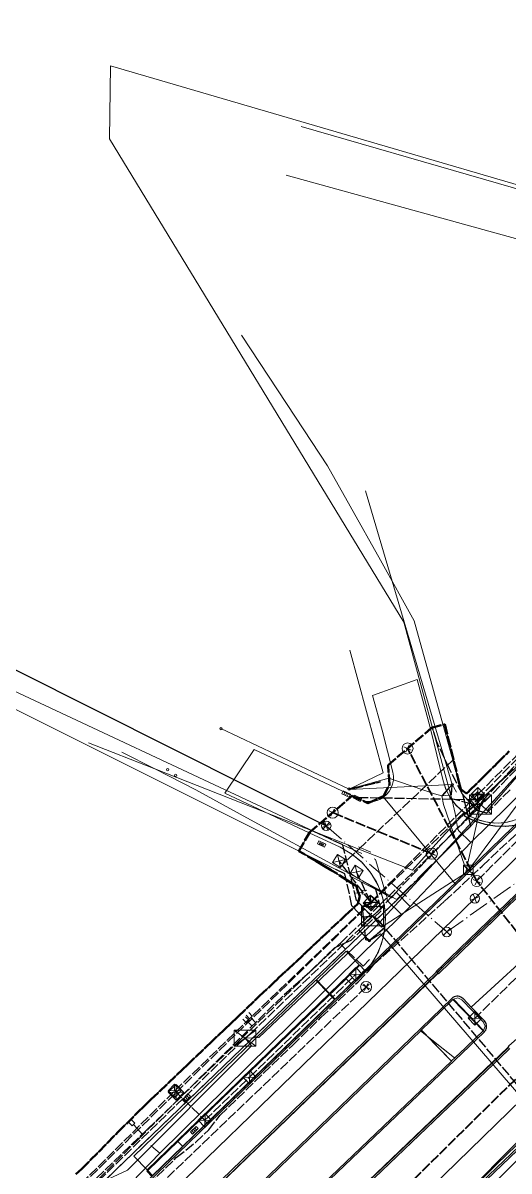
# Model space of a CAD drawing. Header units: metres. Extents: x 105014 to 106600, y 111320 to 118425.
# Drawn here: x 105939.7 to 106001.1, y 115532.5 to 115677.6 of the extents above; entities that cross this region are included whole.
import ezdxf

# ---------------------------------------------------------------- set-up
doc = ezdxf.new("R2010")
doc.units = ezdxf.units.M
doc.linetypes.add('DASHDOT', pattern=[3.556, 2.54, -0.508, 0, -0.508])
doc.linetypes.add('DASHED', pattern=[1.524, 1.27, -0.254])
for name, color, linetype, lineweight in [('00-BASE-LIMITE', 7, 'DASHED', 50), ('00-BASE-UE', 42, 'DASHED', 25), ('10-PAV-BOCACALLE', 9, 'CONTINUOUS', 13), ('10-PAV-CALZADA-BRT', 12, 'CONTINUOUS', 30), ('10-PAV-CALZADA-MIXTA', 8, 'CONTINUOUS', 30), ('10-PAV-CICLORUTA', 76, 'CONTINUOUS', 18), ('10-PAV-SARDINEL', 252, 'CONTINUOUS', 13), ('20-EP-ZONA-DURA', 253, 'CONTINUOUS', 13), ('20-EP-ZONA-VERDE', 84, 'CONTINUOUS', 13), ('30-RED-ENEL-NODOS', 11, 'CONTINUOUS', 13), ('30-RED-ENEL-PROY', 1, 'DASHED', 25), ('30-RED-ETB-CAMARA', 151, 'CONTINUOUS', 13), ('30-RED-ETB-EXIST', 145, 'CONTINUOUS', 13), ('30-RED-ETB-PROY', 5, 'DASHED', 25), ('30-RED-MOVISTAR-CAMARA', 141, 'CONTINUOUS', 13), ('30-RED-MOVISTAR-PROY', 4, 'DASHED', 25), ('30-RED-VANTI-EXIST', 52, 'CONTINUOUS', 13), ('30-RED-VANTI-PROY', 2, 'DASHED', 25), ('30-RED-VANTI-RETIRO', 8, 'DASHDOT', 13), ('35-RH-ACUE-DOMICILIARIA', 152, 'CONTINUOUS', 9), ('35-RH-ACUE-MATRIZ-PJ', 150, 'DASHED', 40), ('35-RH-ACUE-MENOR-EXIST', 151, 'CONTINUOUS', 13), ('35-RH-ACUE-MENOR-PROY', 5, 'DASHED', 25), ('35-RH-PLUV-COLECTOR', 96, 'CONTINUOUS', 30), ('35-RH-PLUV-NODOS', 94, 'CONTINUOUS', 13), ('35-RH-PLUV-RETIRO', 8, 'DASHDOT', 13), ('35-RH-SUDS-ZONAS', 92, 'CONTINUOUS', 20), ('36-RH-SAN-COLECTOR-PROY', 6, 'DASHED', 35), ('36-RH-SAN-POZOS', 216, 'CONTINUOUS', 13)]:
    doc.layers.add(name, color=color, linetype=linetype, lineweight=lineweight)

# ---------------------------------------------------------------- blocks, each defined once
blk = doc.blocks.new('CAM_ETB_T_14')
for p, q in [((-1.39, -1.22), (1.39, 1.22)), ((-1.39, 1.22), (1.39, -1.22))]:
    blk.add_line(p, q)
blk.add_lwpolyline([(-1.39, -1.22), (1.39, -1.22), (1.39, 1.22), (-1.39, 1.22)], close=True)
blk = doc.blocks.new('CAM_ETB_T_13')
for p, q in [((-1.375, -1.025), (1.375, 1.025)), ((-1.375, 1.025), (1.375, -1.025))]:
    blk.add_line(p, q)
blk.add_lwpolyline([(-1.375, -1.025), (1.375, -1.025), (1.375, 1.025), (-1.375, 1.025)], close=True)
blk = doc.blocks.new('CAM_ETB_GEN')
for p, q in [((-0.6, -0.6), (0.6, 0.6)), ((-0.6, 0.6), (0.6, -0.6))]:
    blk.add_line(p, q)
blk.add_lwpolyline([(-0.6, -0.6), (0.6, -0.6), (0.6, 0.6), (-0.6, 0.6)], close=True)
blk = doc.blocks.new('POSTE')
blk.add_circle((0, 0), 0.15)
blk = doc.blocks.new('CAJA_ENEL')
for p, q in [((-0.6, -0.6), (0.6, 0.6)), ((-0.6, 0.6), (0.6, -0.6))]:
    blk.add_line(p, q)
blk.add_lwpolyline([(-0.6, -0.6), (0.6, -0.6), (0.6, 0.6), (-0.6, 0.6)], close=True)
blk = doc.blocks.new('CAM_MOV_CS_276')
for p, q in [((-0.7, -0.7), (0.7, 0.7)), ((-0.7, 0.7), (0.7, -0.7))]:
    blk.add_line(p, q)
blk.add_lwpolyline([(-0.7, -0.7), (0.7, -0.7), (0.7, 0.7), (-0.7, 0.7)], close=True)
blk = doc.blocks.new('POZO_SAN')
for p, q in [((-0.5, 0), (0.5, 0)), ((0, -0.5), (0, 0.5))]:
    blk.add_line(p, q)
blk.add_circle((0, 0), 0.7)
blk = doc.blocks.new('SUMIDERO')
for p, q in [((-0.25, -0.2), (-0.25, 0.2)), ((0, -0.2), (0, 0.2)), ((0.25, -0.2), (0.25, 0.2))]:
    blk.add_line(p, q)
blk.add_lwpolyline([(-0.5, -0.2), (0.5, -0.2), (0.5, 0.2), (-0.5, 0.2)], close=True)
blk = doc.blocks.new('POZO_PLUV')
for p, q in [((-0.42, -0.42), (0.42, 0.42)), ((-0.42, 0.42), (0.42, -0.42))]:
    blk.add_line(p, q)
blk.add_circle((0, 0), 0.6)

msp = doc.modelspace()

# ---------------------------------------------------------------- linework, layer by layer
at = {"layer": '00-BASE-LIMITE'}
msp.add_lwpolyline([(105946.3261, 115532.0831), (105947.0961, 115532.7559), (105951.6441, 115537.3763), (105954.4841, 115540.2033), (105954.6695, 115540.3877), (105955.3821, 115541.0969), (105955.4817, 115541.1895), (105955.6713, 115541.3779), (105955.8109, 115541.5029), (105959.7835, 115545.2857), (105959.8703, 115545.3679), (105960.3961, 115545.8689), (105962.9939, 115548.3423), (105963.2643, 115548.5837), (105964.2977, 115549.5837), (105964.3909, 115549.6725), (105965.0815, 115550.3301), (105965.9533, 115551.1563), (105966.7131, 115551.8835), (105966.8233, 115551.9885), (105968.9665, 115554.0187), (105969.5703, 115554.6041), (105971.6011, 115556.5317), (105971.7705, 115556.6953), (105971.9615, 115556.8895), (105972.9629, 115557.8141), (105973.0813, 115557.9213), (105974.1355, 115558.8935), (105975.1227, 115559.8345), (105975.2687, 115559.9673), (105976.2939, 115560.9313), (105977.3265, 115561.8921), (105977.3705, 115561.9333), (105977.4373, 115561.9959), (105977.5173, 115562.0707), (105980.3975, 115564.7645), (105981.9871, 115566.2513), (105982.0133, 115566.3613), (105982.0317, 115566.4387), (105982.0667, 115566.5857), (105982.2183, 115567.2233), (105981.9977, 115567.8625), (105981.9201, 115568.0873), (105981.8527, 115568.2827), (105981.8491, 115568.2929), (105981.7691, 115568.5251), (105980.6843, 115569.2089), (105978.8201, 115570.3839), (105978.6774, 115570.4739), (105978.6039, 115570.5203), (105977.6949, 115571.0607), (105976.7306, 115571.6343), (105975.1613, 115572.5675), (105974.5245, 115572.9105), (105975.8977, 115575.2923), (105981.2737, 115579.8917), (105983.2585, 115578.9581), (105985.2155, 115579.8619), (105985.9831, 115581.3171), (105985.8079, 115583.7709), (105991.2967, 115588.4669), (105992.9683, 115588.9323), (105993.3655, 115587.3279), (105993.3681, 115587.3173), (105993.3807, 115587.2663), (105993.7719, 115585.6859), (105993.7757, 115585.6711), (105994.1165, 115584.2941), (105994.1323, 115584.2301), (105994.1425, 115584.1889), (105994.6725, 115582.0485), (105994.7213, 115581.8509), (105994.9947, 115580.7467), (105995.2569, 115580.5447), (105995.7341, 115580.1775), (105996.0597, 115580.5003), (105996.0749, 115580.5155), (105996.1183, 115580.5587), (105996.1219, 115580.5621), (105997.4363, 115581.8655), (105997.4882, 115581.9169), (105997.9397, 115582.3645), (105999.2197, 115583.6339), (105999.2474, 115583.6612), (105999.6197, 115584.0305), (105999.6449, 115584.0553), (106001.1299, 115585.5278)], dxfattribs=at)
at = {"layer": '00-BASE-UE'}
msp.add_lwpolyline([(105946.3261, 115532.0831), (105947.0961, 115532.7559), (105951.6441, 115537.3763), (105954.4841, 115540.2033), (105954.6695, 115540.3877), (105955.3821, 115541.0969), (105955.4817, 115541.1895), (105955.6713, 115541.3779), (105955.8109, 115541.5029), (105959.7835, 115545.2857), (105959.8703, 115545.3679), (105960.3961, 115545.8689), (105962.9939, 115548.3423), (105963.2643, 115548.5837), (105964.2977, 115549.5837), (105964.3909, 115549.6725), (105965.0815, 115550.3301), (105965.9533, 115551.1563), (105966.7131, 115551.8835), (105966.8233, 115551.9885), (105968.9665, 115554.0187), (105969.5703, 115554.6041), (105971.6011, 115556.5317), (105971.7705, 115556.6953), (105971.9615, 115556.8895), (105972.9629, 115557.8141), (105973.0813, 115557.9213), (105974.1355, 115558.8935), (105975.1227, 115559.8345), (105975.2687, 115559.9673), (105976.2939, 115560.9313), (105977.3265, 115561.8921), (105977.3705, 115561.9333), (105977.4373, 115561.9959), (105977.5173, 115562.0707), (105980.3975, 115564.7645), (105981.9871, 115566.2513), (105982.0133, 115566.3613), (105982.0317, 115566.4387), (105982.0667, 115566.5857), (105982.2183, 115567.2233), (105981.9977, 115567.8625), (105981.9201, 115568.0873), (105981.8527, 115568.2827), (105981.8491, 115568.2929), (105981.7691, 115568.5251), (105980.6843, 115569.2089), (105978.8201, 115570.3839), (105978.6775, 115570.4739), (105978.6039, 115570.5203), (105977.6949, 115571.0607), (105976.7307, 115571.6343), (105975.1613, 115572.5675), (105974.5245, 115572.9105), (105975.8977, 115575.2923), (105981.2737, 115579.8917), (105983.2585, 115578.9581), (105985.2155, 115579.8619), (105985.9831, 115581.3171), (105985.8079, 115583.7709), (105991.2967, 115588.4669), (105992.9683, 115588.9323), (105993.3655, 115587.3279), (105993.3681, 115587.3173), (105993.3807, 115587.2663), (105993.7719, 115585.6859), (105993.7757, 115585.6711), (105994.1165, 115584.2941), (105994.1323, 115584.2301), (105994.1425, 115584.1889), (105994.6725, 115582.0485), (105994.7213, 115581.8509), (105994.9947, 115580.7467), (105995.2569, 115580.5447), (105995.7341, 115580.1775), (105996.0597, 115580.5003), (105996.0749, 115580.5155), (105996.1183, 115580.5587), (105996.1219, 115580.5621), (105997.4363, 115581.8655), (105997.4883, 115581.9169), (105997.9397, 115582.3645), (105999.2197, 115583.6339), (105999.2475, 115583.6613), (105999.6197, 115584.0305), (105999.6449, 115584.0553), (106001.1299, 115585.5279)], dxfattribs=at)
at = {"layer": '10-PAV-BOCACALLE'}
msp.add_lwpolyline([(106004.4336, 115578.4175), (105994.3791, 115568.6942), (105994.3791, 115568.6942), (105985.2412, 115579.73), (105985.6297, 115580.0621), (105985.9561, 115580.4554), (105986.211, 115580.8983), (105986.3871, 115581.3782), (105986.4792, 115581.8809), (105986.4845, 115582.3919), (105986.4031, 115582.8965), (105985.0821, 115588.1729), (105983.8466, 115592.5746), (105989.471, 115594.5918), (105990.8411, 115589.6185), (105991.1544, 115588.3451), (105992.7703, 115581.7773), (105993.1274, 115580.7067), (105993.6519, 115579.7074), (105994.3301, 115578.8054), (105995.1445, 115578.0241), (105996.0739, 115577.3839), (105997.094, 115576.9012), (105998.1785, 115576.5888), (105999.2991, 115576.4548), (106000.4266, 115576.5025), (106001.5318, 115576.7309)], dxfattribs=at)
msp.add_lwpolyline([(105985.2412, 115579.73), (105994.3791, 115568.6942), (105982.4415, 115557.1515), (105983.5051, 115558.3603), (105984.3609, 115559.7241), (105984.9867, 115561.2076), (105985.3664, 115562.7723), (105985.49, 115564.3776), (105985.3543, 115565.982), (105984.963, 115567.5438), (105984.3261, 115569.0225), (105983.4601, 115570.3799), (105982.3875, 115571.5807), (105981.1361, 115572.5938), (105979.7383, 115573.3929), (105975.8537, 115575.2158), (105965.1901, 115580.2196), (105968.8661, 115585.7401), (105982.2147, 115579.4539), (105982.6397, 115579.2919), (105983.0843, 115579.1959), (105983.5382, 115579.1683), (105983.9912, 115579.2096), (105984.4327, 115579.3189), (105984.8526, 115579.4937), (105985.2412, 115579.73)], close=True, dxfattribs=at)
at = {"layer": '10-PAV-CALZADA-BRT'}
for points in [[(105955.4463, 115522.0051), (105992.0635, 115557.4137), (105992.0773, 115557.4283), (105992.0886, 115557.4449), (105992.0971, 115557.4631), (105992.1025, 115557.4825), (105992.1049, 115557.5024), (105992.104, 115557.5225), (105992.0999, 115557.5422), (105992.0927, 115557.561), (105992.0826, 115557.5783), (105992.0699, 115557.5939), (105992.2358, 115557.7543), (105992.7695, 115558.2704), (105993.802, 115559.2688), (106010.5183, 115575.4333)], [(106015.2871, 115570.5531), (105996.3222, 115553.1897), (105995.2813, 115554.2657), (105995.1497, 115554.38), (105995.0002, 115554.4696), (105994.8374, 115554.532), (105994.6663, 115554.5652), (105994.492, 115554.5681), (105994.3199, 115554.5407), (105994.1551, 115554.4839), (105994.0027, 115554.3993), (105993.8673, 115554.2895), (105957.8339, 115519.4455)], [(105970.1231, 115523.4497), (105997.9561, 115550.0527), (105998.061, 115550.1702), (105998.1462, 115550.3027), (105998.2096, 115550.4469), (105998.2495, 115550.5993), (105998.2649, 115550.756), (105998.2556, 115550.9133), (105998.2217, 115551.0671), (105998.1641, 115551.2137), (105998.0842, 115551.3494), (105997.9839, 115551.4709), (105996.3221, 115553.1896), (106015.2871, 115570.5531)], [(106001.1044, 115548.1789), (106001.0824, 115548.1755), (106001.0614, 115548.1684), (106001.0419, 115548.1576), (106001.0245, 115548.1437), (105972.5415, 115520.9197)]]:
    msp.add_lwpolyline(points, dxfattribs=at)
at = {"layer": '10-PAV-CALZADA-MIXTA'}
for points in [[(105952.6227, 115528.3169), (105972.5012, 115547.5392), (105978.4051, 115553.2483), (105982.4415, 115557.1515), (106004.4336, 115578.4175)], [(106010.5183, 115575.4333), (105992.0699, 115557.5939), (105992.0548, 115557.6073), (105992.0377, 115557.6181), (105992.0191, 115557.626), (105991.9995, 115557.6308), (105991.9794, 115557.6325), (105991.9593, 115557.6309), (105991.9397, 115557.6261), (105991.9211, 115557.6182), (105991.904, 115557.6075), (105991.8895, 115557.5935), (105956.9677, 115523.8243)], [(105969.9933, 115518.1515), (106001.0131, 115547.7797), (106001.2009, 115547.9591)], [(106013.7197, 115546.4335), (105976.7281, 115511.1011)]]:
    msp.add_lwpolyline(points, dxfattribs=at)
at = {"layer": '10-PAV-CICLORUTA'}
for points in [[(105982.1617, 115558.5503), (105978.4237, 115554.9355), (105976.7553, 115556.6607), (105980.4935, 115560.2755), (105982.1617, 115558.5503)], [(105978.3517, 115554.8659), (105955.3479, 115532.6213), (105953.6795, 115534.3467), (105976.6833, 115556.5913), (105978.3517, 115554.8659)]]:
    msp.add_lwpolyline(points, close=True, dxfattribs=at)
at = {"layer": '10-PAV-SARDINEL'}
for points in [[(105952.4837, 115528.4607), (105972.3622, 115547.683), (105978.2661, 115553.3921), (105982.3025, 115557.2953), (106004.2946, 115578.5613)], [(106004.4336, 115578.4175), (105982.4415, 115557.1515), (105978.4051, 115553.2483), (105972.5012, 115547.5392), (105952.6227, 115528.3169)], [(106010.5183, 115575.4333), (105993.802, 115559.2688), (105992.7695, 115558.2704), (105992.2358, 115557.7543), (105992.2358, 115557.7543), (105992.0699, 115557.5939), (105992.0548, 115557.6073), (105992.0377, 115557.6181), (105992.0191, 115557.626), (105991.9995, 115557.6308), (105991.9794, 115557.6325), (105991.9593, 115557.6309), (105991.9397, 115557.6261), (105991.9211, 115557.6182), (105991.904, 115557.6075), (105991.8895, 115557.5935), (105991.8714, 115557.576), (105991.8699, 115557.5939), (105991.8729, 115557.6286), (105991.882, 115557.6623), (105991.8967, 115557.6939), (105991.9167, 115557.7225), (105991.9309, 115557.7377), (105992.0968, 115557.8981), (105992.6305, 115558.4142), (105993.663, 115559.4126), (106010.3793, 115575.5771)], [(105956.9677, 115523.8243), (105991.8895, 115557.5935), (105991.904, 115557.6075), (105991.9211, 115557.6182), (105991.9397, 115557.6261), (105991.9593, 115557.6309), (105991.9794, 115557.6325), (105991.9995, 115557.6308), (105992.0191, 115557.626), (105992.0377, 115557.6181), (105992.0548, 115557.6073), (105992.0699, 115557.5939), (106010.5183, 115575.4333)], [(106010.6573, 115575.2895), (105992.2089, 115557.4501), (105992.1828, 115557.4287), (105992.1533, 115557.412), (105992.1215, 115557.4006), (105992.0882, 115557.3948), (105992.0544, 115557.3947), (105992.0211, 115557.4004), (105991.9892, 115557.4117), (105957.1068, 115523.6806)], [(105969.8546, 115518.2955), (106000.875, 115547.9243), (106001.0208, 115548.0637), (106001.011, 115548.0932), (106001.0059, 115548.1238), (106001.0057, 115548.1549), (106001.0103, 115548.1857), (106001.0197, 115548.2153), (106001.0336, 115548.2431), (106001.0517, 115548.2684), (106001.0735, 115548.2905), (106026.0442, 115570.1228)], [(105957.1068, 115523.6806), (105991.9892, 115557.4117), (105992.0167, 115557.4019), (105992.0454, 115557.3962), (105955.4463, 115522.0051)], [(105972.5415, 115520.9197), (106001.006, 115548.126), (106001.0109, 115548.0942), (106001.0208, 115548.0637), (106000.875, 115547.9243), (105969.8546, 115518.2955)], [(106001.2009, 115547.9591), (106001.0131, 115547.7797), (105969.9933, 115518.1515)], [(105976.7281, 115511.1011), (106013.7197, 115546.4335)], [(106013.8578, 115546.2889), (105976.8662, 115510.9565)]]:
    msp.add_lwpolyline(points, dxfattribs=at)
at = {"layer": '20-EP-ZONA-DURA'}
for points in [[(106002.0356, 115576.8997), (106000.8988, 115576.5779), (105999.7241, 115576.4518), (105998.5448, 115576.5251), (105997.3948, 115576.7957), (105996.3066, 115577.2559), (105995.3113, 115577.8926), (105994.4373, 115578.6875), (105993.7094, 115579.6182), (105993.1484, 115580.658), (105992.7703, 115581.7773), (105991.1544, 115588.3451), (105991.2967, 115588.4669), (105992.9683, 115588.9323), (105993.3655, 115587.3279), (105993.3681, 115587.3173), (105993.3807, 115587.2663), (105993.7719, 115585.6859), (105993.7757, 115585.6711), (105994.1165, 115584.2941), (105994.1323, 115584.2301), (105994.1425, 115584.1889), (105994.6725, 115582.0485), (105994.7213, 115581.8509), (105994.9947, 115580.7467), (105995.2569, 115580.5447), (105995.7341, 115580.1775), (105996.0597, 115580.5003), (105996.0749, 115580.5155), (105996.1183, 115580.5587), (105996.1219, 115580.5621), (105997.4363, 115581.8655), (105997.4882, 115581.9169), (105997.9397, 115582.3645), (105999.2197, 115583.6339), (105999.2474, 115583.6612), (105999.6197, 115584.0305), (105999.6449, 115584.0553), (106001.1299, 115585.5278)], [(105946.3261, 115532.0831), (105947.0961, 115532.7559), (105951.6441, 115537.3763), (105954.4841, 115540.2033), (105954.6695, 115540.3877), (105955.3821, 115541.0969), (105955.4817, 115541.1895), (105955.6713, 115541.3779), (105955.8109, 115541.5029), (105959.7835, 115545.2857), (105959.8703, 115545.3679), (105960.3961, 115545.8689), (105962.9939, 115548.3423), (105963.2643, 115548.5837), (105964.2977, 115549.5837), (105964.3909, 115549.6725), (105965.0815, 115550.3301), (105965.9533, 115551.1563), (105966.7131, 115551.8835), (105966.8233, 115551.9885), (105968.9665, 115554.0187), (105969.5703, 115554.6041), (105971.6011, 115556.5317), (105971.7705, 115556.6953), (105971.9615, 115556.8895), (105972.9629, 115557.8141), (105973.0813, 115557.9213), (105974.1355, 115558.8935), (105975.1227, 115559.8345), (105975.2687, 115559.9673), (105976.2939, 115560.9313), (105977.3265, 115561.8921), (105977.3705, 115561.9333), (105977.4373, 115561.9959), (105977.5173, 115562.0707), (105980.3975, 115564.7645), (105981.9871, 115566.2513), (105982.0133, 115566.3613), (105982.0317, 115566.4387), (105982.0667, 115566.5857), (105982.2183, 115567.2233), (105981.9977, 115567.8625), (105981.9201, 115568.0873), (105981.8527, 115568.2827), (105981.8491, 115568.2929), (105981.7691, 115568.5251), (105980.6843, 115569.2089), (105978.8201, 115570.3839), (105978.6774, 115570.4739), (105978.6039, 115570.5203), (105977.6949, 115571.0607), (105976.7306, 115571.6343), (105975.1613, 115572.5675), (105974.5245, 115572.9105), (105975.8536, 115575.2158), (105979.7383, 115573.3929), (105981.2365, 115572.5241), (105982.5624, 115571.4099), (105983.6761, 115570.0835), (105984.5442, 115568.585), (105985.1408, 115566.9591), (105985.4479, 115565.2546), (105985.4562, 115563.5227), (105985.1657, 115561.8154), (105984.5849, 115560.1838), (105983.7313, 115558.6769), (105983.7313, 115558.6769), (105982.3409, 115557.3325), (105982.8387, 115557.8503), (105982.2313, 115558.4783), (105978.4931, 115554.8635), (105979.1187, 115554.2167), (105979.0506, 115554.1507), (105978.4339, 115554.7885), (105978.4302, 115554.7849), (105978.4213, 115554.7941), (105973.2624, 115549.8055), (105966.7011, 115543.4833), (105965.7631, 115542.5755), (105964.8239, 115541.6657), (105964.1327, 115540.977), (105963.9509, 115540.8012), (105963.9477, 115540.8045), (105959.2271, 115536.2443), (105959.2326, 115536.2387), (105958.7923, 115535.8129), (105958.1887, 115535.2379), (105957.2507, 115534.3303), (105956.3117, 115533.4205), (105955.417, 115532.5504), (105956.0431, 115531.9025)], [(105991.4059, 115524.844), (106013.8578, 115546.2889)]]:
    msp.add_lwpolyline(points, dxfattribs=at)
for points in [[(105983.7359, 115579.1786), (105985.2155, 115579.8619), (105985.9831, 115581.3171), (105985.8079, 115583.7709), (105986.1178, 115584.036), (105986.4031, 115582.8965), (105986.4845, 115582.3919), (105986.4792, 115581.8809), (105986.3871, 115581.3782), (105986.211, 115580.8983), (105985.9561, 115580.4554), (105985.6297, 115580.0621), (105985.2412, 115579.73), (105984.8965, 115579.5167), (105984.5261, 115579.3519), (105984.1369, 115579.2385), (105983.7359, 115579.1786)], [(105976.7553, 115556.6607), (105978.4237, 115554.9355), (105982.1617, 115558.5503), (105980.4935, 115560.2755), (105976.7553, 115556.6607)], [(105978.3517, 115554.8659), (105976.6833, 115556.5913), (105953.6795, 115534.3467), (105955.3479, 115532.6213), (105978.3517, 115554.8659)], [(105994.1929, 115546.7793), (105989.9118, 115550.1864), (105993.8889, 115554.0322), (105994.0034, 115554.1429), (105997.8139, 115550.1936), (105994.7366, 115547.2523), (105994.1929, 115546.7793)], [(105997.8662, 115550.248), (105997.8139, 115550.1936), (105994.0034, 115554.1429), (105994.0594, 115554.1924), (105997.8707, 115550.2529), (105997.8662, 115550.248)], [(105990.7736, 115549.5005), (105994.1929, 115546.7793), (105994.7366, 115547.2523), (105993.839, 115546.3943), (105993.8069, 115546.3637), (105991.9107, 115548.3247), (105990.7736, 115549.5005)]]:
    msp.add_lwpolyline(points, close=True, dxfattribs=at)
at = {"layer": '20-EP-ZONA-VERDE'}
for points in [[(105982.8387, 115557.8503), (105982.3409, 115557.3325), (105979.1187, 115554.2167), (105978.4931, 115554.8635), (105982.2313, 115558.4783), (105982.8387, 115557.8503)], [(105979.0469, 115554.1471), (105956.0431, 115531.9025), (105955.4175, 115532.5495), (105978.4213, 115554.7941), (105979.0469, 115554.1471)], [(105995.1377, 115554.1267), (105997.8401, 115551.3319), (105998.0648, 115550.7984), (105997.8707, 115550.2529), (105994.0603, 115554.1933), (105994.612, 115554.3691), (105995.1377, 115554.1267)]]:
    msp.add_lwpolyline(points, close=True, dxfattribs=at)
msp.add_lwpolyline([(105957.9731, 115519.3017), (105990.0145, 115550.2855), (105993.8069, 115546.3637), (105993.8069, 115546.3637), (105969.9847, 115523.5943)], dxfattribs=at)
at = {"layer": '30-RED-ENEL-PROY'}
for points in [[(105997.1639, 115580.1003), (106012.0129, 115594.9377)], [(105983.6079, 115566.4437), (105997.1639, 115580.1003)], [(105983.6079, 115566.4437), (105979.6079, 115571.6725)], [(105983.6079, 115566.4437), (105981.8243, 115570.2889)], [(106016.1203, 115570.6899), (105996.7729, 115551.7781)], [(105958.8355, 115542.6283), (105983.6079, 115566.4437)], [(105968.3025, 115544.3323), (105981.7375, 115557.3453)], [(105962.6555, 115538.8923), (105968.3025, 115544.3323)], [(105934.0221, 115518.0001), (105958.8355, 115542.6283)], [(105958.8355, 115542.6283), (105962.6555, 115538.8923)]]:
    msp.add_lwpolyline(points, dxfattribs=at)
at = {"layer": '30-RED-ETB-EXIST'}
for points in [[(105993.922, 115581.311), (105982.964, 115618.447)], [(105995.957, 115570.554), (105996.344, 115571.025), (106020.742, 115603.751), (106021.542, 115604.638), (106024.843, 115607.701)], [(105997.499, 115578.797), (105998.385, 115578.025), (106020.767, 115603.727), (106024.843, 115607.701)], [(105980.89, 115580.75), (105985.195, 115582.812), (105980.972, 115598.318)], [(105964.671, 115588.388), (105980.886, 115580.74)], [(105980.89, 115580.75), (105985.918, 115582.127), (105991.669, 115580.164), (105992.593, 115579.885), (105993.922, 115581.311)], [(105980.89, 115580.75), (105980.885, 115580.695), (105993.925, 115581.313)], [(105995.957, 115570.554), (105995.505, 115570.99), (105992.802, 115578.795), (105992.593, 115579.885), (105993.922, 115581.311)], [(105993.922, 115581.311), (105992.705, 115579.887), (105993.824, 115580.013), (105993.922, 115581.311)], [(105993.922, 115581.311), (105994.462, 115580.357), (105993.925, 115581.313)], [(105983.838, 115564.678), (105984.713, 115563.873), (105995.915, 115576.044), (105996.917, 115577.058), (105997.499, 115578.797)], [(105995.957, 115570.554), (105995.703, 115570.616), (105995.905, 115571.433), (105997.046, 115576.428), (105997.499, 115578.797)], [(105983.838, 115564.678), (105984.958, 115563.283), (105995.579, 115570.112), (105995.703, 115570.616), (105995.957, 115570.554)], [(105983.428, 115561.586), (105982.942, 115562.1), (105983.666, 115562.784), (105984.498, 115563.639), (105984.713, 115563.873), (105983.838, 115564.678)], [(105967.73, 115549.267), (105969.488, 115549.377), (105982.942, 115562.1), (105983.428, 115561.586)], [(106007.499, 115538.407), (106005.714, 115538.228), (105984.842, 115562.441), (105983.428, 115561.586)], [(105948.602, 115530.602), (105952.848, 115532.597), (105968.538, 115548.311), (105967.73, 115549.267)], [(105956.253, 115487.577), (105956.191, 115487.639), (106005.613, 115537.41), (106007.499, 115538.407)]]:
    msp.add_lwpolyline(points, dxfattribs=at)
at = {"layer": '30-RED-ETB-PROY'}
for points in [[(105997.499, 115578.797), (105997.789, 115579.28), (106020.304, 115603.934), (106024.843, 115607.701)], [(105980.89, 115580.75), (105981.427, 115580.839), (105984.848, 115581.653), (105980.89, 115580.75)], [(105993.922, 115581.311), (105993.629, 115579.596), (105996.737, 115578.833), (105997.499, 115578.797)], [(105983.838, 115564.678), (105984.479, 115565.29), (105997.04, 115578.387), (105997.499, 115578.797)], [(105983.838, 115564.678), (105982.694, 115564.555), (105982.545, 115565.951), (105983.216, 115566.17), (105983.63, 115566.38)], [(105983.428, 115561.586), (105982.102, 115562.971), (105983.626, 115564.43), (105983.838, 115564.678)], [(105983.428, 115561.586), (105983.001, 115561.685), (105982.694, 115564.555), (105983.838, 115564.678)], [(105983.428, 115561.586), (105985.39, 115563.242), (105984.439, 115564.369), (105983.838, 115564.678)], [(105967.73, 115549.267), (105968.386, 115549.839), (105982.102, 115562.971), (105983.428, 115561.586)], [(106007.499, 115538.407), (106006.009, 115538.798), (105985.39, 115563.242), (105983.428, 115561.586)], [(105948.602, 115530.602), (105949.199, 115531.233), (105967.486, 115549.052), (105967.73, 115549.267)]]:
    msp.add_lwpolyline(points, dxfattribs=at)
at = {"layer": '30-RED-MOVISTAR-PROY'}
for points in [[(105997.1137, 115579.4211), (106012.0449, 115594.8633)], [(105982.0365, 115579.701), (105997.1137, 115579.4211)], [(105983.6375, 115566.3683), (105997.1137, 115579.4211)], [(105959.0143, 115542.4159), (105983.6375, 115566.3683)], [(105934.0709, 115517.9135), (105959.0143, 115542.4159)]]:
    msp.add_lwpolyline(points, dxfattribs=at)
at = {"layer": '30-RED-VANTI-EXIST'}
for points in [[(105974.8409, 115664.4609), (106043.9685, 115644.4865)], [(105972.9461, 115658.3179), (106005.4171, 115649.3569)], [(105993.9917, 115584.3999), (105989.0981, 115602.0247), (105984.8397, 115609.6835), (105981.0103, 115616.4817), (105978.1509, 115621.6011), (105974.0905, 115627.7545), (105967.2649, 115638.0921)], [(106007.3628, 115588.3682), (106004.8295, 115586.0801), (105999.7954, 115581.5152)], [(106000.7439, 115581.0173), (106005.3679, 115586.0857), (106007.3628, 115588.3682)], [(105956.3323, 115583.294), (105947.9311, 115586.5961)], [(105956.3323, 115583.294), (105952.1643, 115585.4211)], [(105994.9052, 115581.1102), (105993.9917, 115584.3999)], [(105979.5891, 115570.7757), (105968.4015, 115576.8731), (105961.4855, 115580.6641), (105956.3323, 115583.294)], [(105982.1112, 115573.1615), (105956.3323, 115583.294)], [(105999.7954, 115581.5152), (105998.6254, 115580.4543)], [(105995.1742, 115580.1414), (105994.9052, 115581.1102)], [(105995.2017, 115580.0421), (105995.1742, 115580.1414)], [(105995.7717, 115577.8667), (105995.2017, 115580.0421)], [(105998.6254, 115580.4543), (105996.5576, 115578.5793)], [(105997.8416, 115577.8107), (106000.5353, 115580.7887), (106000.7439, 115581.0173)], [(105996.5576, 115578.5793), (105995.8126, 115577.9038)], [(105995.7717, 115577.8667), (105994.8835, 115577.0613), (105994.5791, 115576.7861), (105992.6228, 115574.6194)], [(105995.8126, 115577.9038), (105995.7717, 115577.8667)], [(105995.7944, 115577.7798), (105995.7717, 115577.8667)], [(105995.9747, 115577.0918), (105995.7944, 115577.7798)], [(105996.2479, 115576.0489), (105995.9747, 115577.0918)], [(105996.8333, 115576.6961), (105997.8416, 115577.8107)], [(105995.2787, 115575.0799), (105996.2479, 115576.0489)], [(105996.2479, 115576.0489), (105996.2862, 115576.0912)], [(105996.2862, 115576.0912), (105996.8333, 115576.6961)], [(105992.6228, 115574.6194), (105988.8979, 115570.4939), (105982.1112, 115573.1615)], [(105993.392, 115573.1936), (105995.2787, 115575.0799)], [(105986.9606, 115566.7642), (105993.392, 115573.1936)], [(105984.1485, 115568.2907), (105979.5891, 115570.7757)], [(105986.9606, 115566.7642), (105984.1485, 115568.2907)], [(105947.452, 115528.6485), (105949.0099, 115530.3353), (105959.3889, 115540.3371), (105970.7035, 115551.2123), (105986.9606, 115566.7642)]]:
    msp.add_lwpolyline(points, dxfattribs=at)
at = {"layer": '30-RED-VANTI-PROY'}
for points in [[(105982.1112, 115573.1615), (105993.9917, 115584.3999)], [(105995.1742, 115580.1414), (105995.1675, 115580.1489)], [(105995.2505, 115580.0552), (105995.1742, 115580.1414)], [(105996.5576, 115578.5793), (105995.2505, 115580.0552)], [(106001.2392, 115580.6502), (105998.2419, 115577.7017), (105997.8416, 115577.8107)], [(105996.5955, 115578.5366), (105996.5576, 115578.5793)], [(105997.8416, 115577.8107), (105997.0467, 115578.0271), (105996.5955, 115578.5366)], [(105995.4191, 115577.4073), (105995.9747, 115577.0918)], [(105995.9747, 115577.0918), (105996.0326, 115577.0617)], [(105996.0326, 115577.0617), (105996.8333, 115576.6961)], [(105996.8333, 115576.6961), (105998.0715, 115576.3011), (105999.3532, 115576.0854), (106000.6524, 115576.0531), (106001.9432, 115576.205), (106003.1995, 115576.538)], [(105997.6905, 115571.0148), (106003.192, 115576.1696)], [(105979.5891, 115570.7757), (105982.1112, 115573.1615)], [(105946.7709, 115522.2121), (105959.0391, 115534.1757), (105961.4565, 115536.1103), (105963.1479, 115537.6797), (105964.5449, 115539.5079), (105973.7087, 115548.3681), (105977.3185, 115551.8651), (105982.0363, 115556.4059), (105983.3245, 115557.7405), (105984.0059, 115558.5791), (105992.9465, 115566.5697), (105997.6905, 115571.0148)], [(105984.1877, 115568.2617), (105984.9231, 115565.3545), (105981.1101, 115561.6191), (105978.9943, 115560.6649), (105967.2897, 115549.2309), (105955.3515, 115537.7441), (105948.5617, 115531.2189), (105947.452, 115528.6485)]]:
    msp.add_lwpolyline(points, dxfattribs=at)
at = {"layer": '30-RED-VANTI-RETIRO'}
for points in [[(105999.7621, 115581.5282), (106009.1326, 115590.3807)], [(106000.7439, 115581.0173), (106005.3679, 115586.0857), (106007.3628, 115588.3682)], [(105998.6254, 115580.4543), (105999.7621, 115581.5282)], [(105995.2505, 115580.0552), (105995.2401, 115580.0949)], [(105995.8126, 115577.9038), (105995.2505, 115580.0552)], [(105996.5955, 115578.5366), (105998.6254, 115580.4543)], [(105997.8416, 115577.8107), (106000.5353, 115580.7887), (106000.7439, 115581.0173)], [(105995.835, 115577.8181), (105996.5955, 115578.5366)], [(105995.4445, 115577.4493), (105995.7944, 115577.7798)], [(105995.7944, 115577.7798), (105995.835, 115577.8181)], [(105995.835, 115577.8181), (105995.8126, 115577.9038)], [(105996.0326, 115577.0617), (105995.835, 115577.8181)], [(105996.2862, 115576.0912), (105996.0326, 115577.0617)], [(105996.8333, 115576.6961), (105997.8416, 115577.8107)], [(105995.2787, 115575.0799), (105996.2893, 115576.0791), (105996.2862, 115576.0912)], [(105996.2479, 115576.0489), (105996.2862, 115576.0912)], [(105996.2862, 115576.0912), (105996.8333, 115576.6961)], [(105993.3831, 115573.2057), (105995.2787, 115575.0799)], [(105986.9495, 115566.8447), (105993.3831, 115573.2057)], [(105986.9606, 115566.7642), (105984.5923, 115568.1111)], [(105947.452, 115528.6485), (105949.0099, 115530.3353), (105959.3889, 115540.3371), (105970.7035, 115551.2123), (105986.9606, 115566.7642)]]:
    msp.add_lwpolyline(points, dxfattribs=at)
at = {"layer": '35-RH-ACUE-DOMICILIARIA'}
for points in [[(105982.4948, 115567.684), (105981.6033, 115567.6076)], [(105983.1542, 115567.5184), (105982.5173, 115567.4558), (105982.4724, 115567.9123), (105983.1093, 115567.9749)], [(105968.1986, 115552.4987), (105968.6417, 115552.0369), (105968.3107, 115551.7194), (105967.8676, 115552.1812)], [(105967.7977, 115551.9751), (105968.2408, 115551.5133), (105967.9098, 115551.1958), (105967.4667, 115551.6576)], [(105968.0753, 115551.3545), (105968.6073, 115550.7876)], [(105968.4762, 115551.8781), (105969.0683, 115551.2458)], [(105953.3332, 115538.9856), (105953.7763, 115538.5238), (105953.4453, 115538.2062), (105953.0022, 115538.6681)], [(105953.6108, 115538.365), (105954.808, 115537.0751)]]:
    msp.add_lwpolyline(points, dxfattribs=at)
at = {"layer": '35-RH-ACUE-MATRIZ-PJ'}
msp.add_lwpolyline([(106041.2357, 115581.8805), (106032.117, 115572.4484), (106014.9319, 115556.9021), (105983.6243, 115526.0795), (105963.3237, 115506.2964), (105946.6149, 115487.5266), (105943.5833, 115483.3365), (105939.1083, 115474.7111), (105935.8903, 115467.5672), (105917.2024, 115477.506)], dxfattribs=at)
at = {"layer": '35-RH-ACUE-MENOR-EXIST'}
for points in [[(105950.7, 115672.14), (105950.61, 115662.9), (105987.79, 115601.82), (105993.7, 115580.1)], [(105950.7, 115672.14), (106039.74, 115646.09)], [(106047.61, 115643.92), (106039.34, 115627.72), (106027.64, 115608.1), (106021.36, 115600.61), (106014.67, 115592.07), (105996.26, 115573.99)], [(105979.7761, 115570.3033), (105930.88, 115594.73), (105909.43, 115602.93), (105891.61, 115605.15), (105888.9745, 115604.7249), (105887.89, 115604.55), (105880.7, 115606.8), (105879.94, 115607.68), (105802.0675, 115631.7758)], [(105980.5, 115573.49), (105927.74, 115598.18), (105918.64, 115601.92), (105911.05, 115603.67), (105889.4, 115606.22)], [(105999.62, 115533.4), (106021.23, 115554.26), (106038.25, 115572.71), (106046.8159, 115581.2855), (106047.2, 115581.67), (106051.27, 115586.6)], [(105993.7, 115580.1), (105993.9, 115579.31), (105994.31, 115577.68), (105994.57, 115575.89), (105994.72, 115575.51)], [(105994.72, 115575.51), (105996.26, 115573.99)], [(105982.51, 115572.6), (105980.5, 115573.49)], [(105983.6132, 115572.7962), (105982.0632, 115573.4662)], [(105988.61, 115565.92), (105996.26, 115573.99)], [(105985.68, 115566.67), (105985.7, 115567.03), (105985.5846, 115567.4032), (105984.21, 115571.85), (105984.06, 115571.93)], [(105985.5846, 115567.4032), (105981.287, 115569.6156)], [(105986.24, 115567.02), (105985.5846, 115567.4032), (105982.58, 115569.16)], [(105986.83, 115567.74), (105986.24, 115567.02)], [(105986.83, 115567.74), (105988.61, 115565.92)], [(105987.56, 115564.85), (105985.68, 115566.67)], [(105987.56, 115564.85), (105988.61, 115565.92)], [(105956.95, 115534.76), (105987.56, 115564.85)], [(105941.61, 115473.6), (105954.06, 115487.66), (105988.4114, 115522.3028), (106002.39, 115536.4)], [(105956.95, 115534.76), (105956.2, 115535.39), (105955.82, 115535.71)], [(105918.48, 115493.65), (105930.77, 115507.7), (105956.95, 115534.76)], [(105999.62, 115533.4), (105988.4114, 115522.3028), (105976.48, 115510.49), (105959.98, 115494.42), (105942.62, 115476.88), (105940.463, 115474.2515), (105930.68, 115462.33), (105924.46, 115449.02), (105921.67, 115440.22), (105919.14, 115427.68), (105917.79, 115414.84), (105918.61, 115391.86), (105919.08, 115349.85), (105919.42, 115331.08), (105919.8, 115285.79)]]:
    msp.add_lwpolyline(points, dxfattribs=at)
at = {"layer": '35-RH-ACUE-MENOR-PROY'}
for points in [[(106060.0724, 115696.1896), (106056.0332, 115669.5351), (106052.1023, 115648.3418), (106051.5024, 115647.0749), (106050.8768, 115645.754), (106050.4061, 115644.76), (106046.8383, 115637.226), (106045.2221, 115633.8132), (106029.7566, 115611.6385), (105997.0647, 115578.1762), (105996.4985, 115577.6243), (105984.821, 115566.1629), (105983.5353, 115564.8699), (105982.8951, 115564.2579), (105979.7183, 115561.2209), (105977.0271, 115558.6481), (105971.4047, 115553.5675), (105954.3794, 115536.6488), (105940.9485, 115523.1859)], [(105997.0647, 115578.1762), (105996.1242, 115579.1413), (105995.2052, 115580.0842), (105993.5802, 115583.2862), (105991.9685, 115586.7201), (105991.4158, 115588.4707)], [(105983.5353, 115564.8699), (105982.7204, 115565.7391), (105981.8367, 115566.6815), (105980.0822, 115573.6855), (105976.1589, 115575.5215)], [(105982.8944, 115564.2586), (105982.0775, 115565.1241), (105981.24, 115566.0036), (105980.3549, 115570.0395), (105979.055, 115570.6636)], [(105983.4577, 115559.2069), (105982.6585, 115558.3731), (105980.4384, 115560.5234), (105979.7183, 115561.2209)]]:
    msp.add_lwpolyline(points, dxfattribs=at)
at = {"layer": '35-RH-PLUV-COLECTOR'}
for points in [[(105919.371, 115605.489), (105977.9942, 115576.1136)], [(106016.3739, 115586.1785), (105996.7867, 115566.9338)], [(106016.3739, 115586.1785), (105996.7867, 115566.9338)], [(106042.0877, 115579.8827), (105968.2781, 115508.0215)], [(106042.0877, 115579.8827), (105968.2781, 115508.0215)], [(105996.7867, 115566.9338), (105960.2568, 115531.5503)], [(105996.7867, 115566.9338), (105960.2568, 115531.5503)]]:
    msp.add_lwpolyline(points, dxfattribs=at)
at = {"layer": '35-RH-PLUV-RETIRO'}
for points in [[(105993.2227, 115562.6905), (106033.6406, 115591.2914)], [(105977.9942, 115576.1136), (105993.2227, 115562.6905)]]:
    msp.add_lwpolyline(points, dxfattribs=at)
at = {"layer": '35-RH-SUDS-ZONAS'}
for points in [[(105962.9378, 115538.5402), (105962.3122, 115539.1872), (105980.506, 115556.7805), (105981.1316, 115556.1336), (105962.9378, 115538.5402)], [(105955.9507, 115531.8131), (105955.325, 115532.4601), (105959.2317, 115536.2379), (105959.8574, 115535.5909), (105955.9507, 115531.8131)]]:
    msp.add_lwpolyline(points, close=True, dxfattribs=at)
at = {"layer": '36-RH-SAN-COLECTOR-PROY'}
for points in [[(106017.3946, 115589.4712), (105997.0293, 115569.1218)], [(105997.0293, 115569.1218), (105988.2691, 115585.8765)], [(105991.3432, 115572.5844), (105978.796, 115577.7718)], [(106013.46, 115548.25), (105997.0293, 115569.1218)], [(105983.034, 115555.7393), (105945.1478, 115519.4249)]]:
    msp.add_lwpolyline(points, dxfattribs=at)

# ---------------------------------------------------------------- block references
at = {"layer": '30-RED-ENEL-NODOS'}
for name, p, rotation in [('POSTE', (105957.9539, 115583.1913), 57.6), ('POSTE', (105958.9425, 115582.4959), 59), ('CAJA_ENEL', (105997.1638, 115580.1001), 44.6), ('POSTE', (105977.3547, 115573.7711), 90.7), ('CAJA_ENEL', (105979.6078, 115571.6725), 328.3), ('CAJA_ENEL', (105981.8242, 115570.2888), 57.6), ('CAJA_ENEL', (105983.6079, 115566.4436), 137.9), ('CAJA_ENEL', (105981.7376, 115557.3453), 44), ('CAJA_ENEL', (105996.7728, 115551.7779), 44.3), ('CAJA_ENEL', (105968.3025, 115544.3322), 44.3), ('CAJA_ENEL', (105958.8355, 115542.6282), 46), ('CAJA_ENEL', (105962.6555, 115538.8923), 43.9)]:
    msp.add_blockref(name, p, dxfattribs=dict(at, rotation=rotation))
at = {"layer": '30-RED-ETB-CAMARA'}
for name, p in [('POSTE', (105964.671, 115588.388)), ('POSTE', (105993.922, 115581.311)), ('POSTE', (105980.89, 115580.75)), ('CAM_ETB_T_14', (105997.499, 115578.797)), ('CAM_ETB_GEN', (105995.957, 115570.554)), ('CAM_ETB_T_14', (105983.838, 115564.678)), ('POSTE', (105983.63, 115566.38)), ('POSTE', (105983.428, 115561.586)), ('CAM_ETB_T_13', (105967.73, 115549.267))]:
    msp.add_blockref(name, p, dxfattribs=at)
at = {"layer": '30-RED-MOVISTAR-CAMARA'}
for p, rotation in [((105997.1136, 115579.421), 44), ((105983.6375, 115566.3683), 137.8), ((105959.0143, 115542.4158), 44.1)]:
    msp.add_blockref('CAM_MOV_CS_276', p, dxfattribs=dict(at, rotation=rotation))
at = {"layer": '35-RH-PLUV-NODOS'}
for name, p, rotation in [('SUMIDERO', (105980.5068, 115580.1222), 336.2), ('SUMIDERO', (105981.9202, 115579.5825), 334), ('SUMIDERO', (105981.9202, 115579.5825), 334), ('POZO_PLUV', (105977.9942, 115576.1136), 245), ('SUMIDERO', (105977.4153, 115573.8171), 335.3), ('SUMIDERO', (105977.4153, 115573.8171), 335.3), ('SUMIDERO', (105977.4153, 115573.8171), 335.3), ('POZO_PLUV', (105996.7867, 115566.9338), 245), ('POZO_PLUV', (105996.7867, 115566.9338), 245), ('SUMIDERO', (105960.3187, 115541.6862), 224.3), ('SUMIDERO', (105960.3187, 115541.6862), 224.3), ('SUMIDERO', (105960.3187, 115541.6862), 224.3), ('SUMIDERO', (105961.3107, 115537.6328), 224.3), ('SUMIDERO', (105961.3107, 115537.6328), 224.3), ('SUMIDERO', (105961.3107, 115537.6328), 224.3)]:
    msp.add_blockref(name, p, dxfattribs=dict(at, rotation=rotation))
for p in [(105977.9942, 115576.1136), (105993.2227, 115562.6905)]:
    msp.add_blockref('POZO_PLUV', p, dxfattribs=at)
at = {"layer": '36-RH-SAN-POZOS'}
for p, rotation in [((105988.2691, 115585.8765), 245), ((105978.7996, 115577.7749), 245), ((105991.3432, 115572.5844), 245), ((105991.3432, 115572.5844), 69.7), ((105997.0293, 115569.1218), 245), ((105983.034, 115555.7393), 132.5), ((105983.034, 115555.7393), 132.5), ((105983.034, 115555.7393), 132.5), ((105983.034, 115555.7393), 132.5), ((105983.034, 115555.7393), 245)]:
    msp.add_blockref('POZO_SAN', p, dxfattribs=dict(at, rotation=rotation))

doc.saveas('drawing.dxf')
